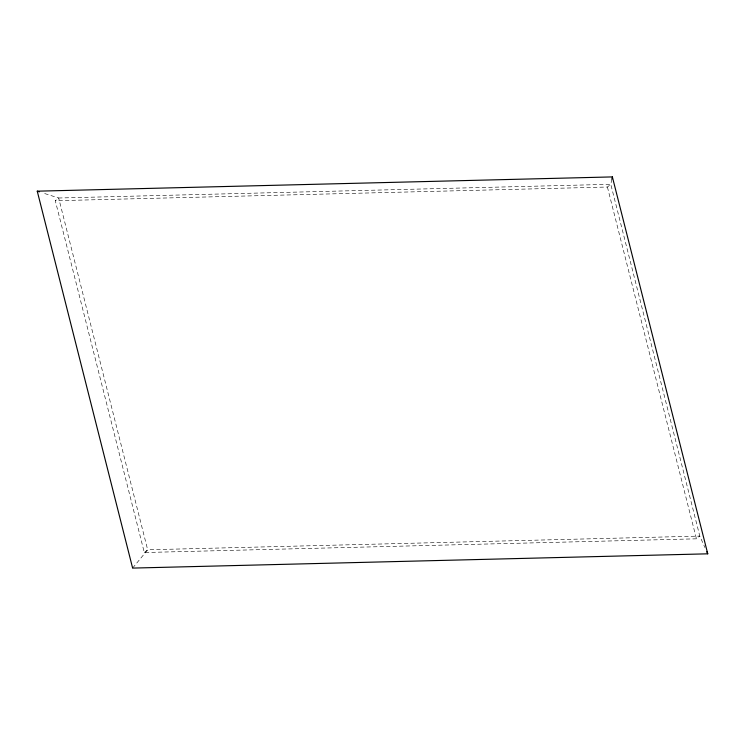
<?xml version="1.0" encoding="UTF-8"?>
<svg xmlns="http://www.w3.org/2000/svg" width="745" height="745" viewBox="0 0 745 745"><rect width="100%" height="100%" fill="white"/><g stroke="black" fill="none" stroke-linecap="round" stroke-linejoin="round"><path stroke-width="0.56" stroke-dasharray="3.73 2.79" d="M611.915 179.024L610.779 184.304L699.797 536.093L704.938 547.566M132.629 568.09L147.678 549.791L699.797 536.093L696.435 538.821L144.306 552.52L55.298 200.731L58.659 198.002L610.779 184.304L607.417 187.032L55.298 200.731M144.306 552.52L147.678 549.791L58.659 198.002L42.605 192.881M607.417 187.032L696.435 538.821"/><path stroke-width="1.12" d="M611.915 179.024L612.371 176.91L37.25 191.176L132.629 568.09L707.75 553.824L612.371 176.91M37.25 191.176L39.392 191.856M706.809 551.738L707.75 553.824"/></g></svg>
